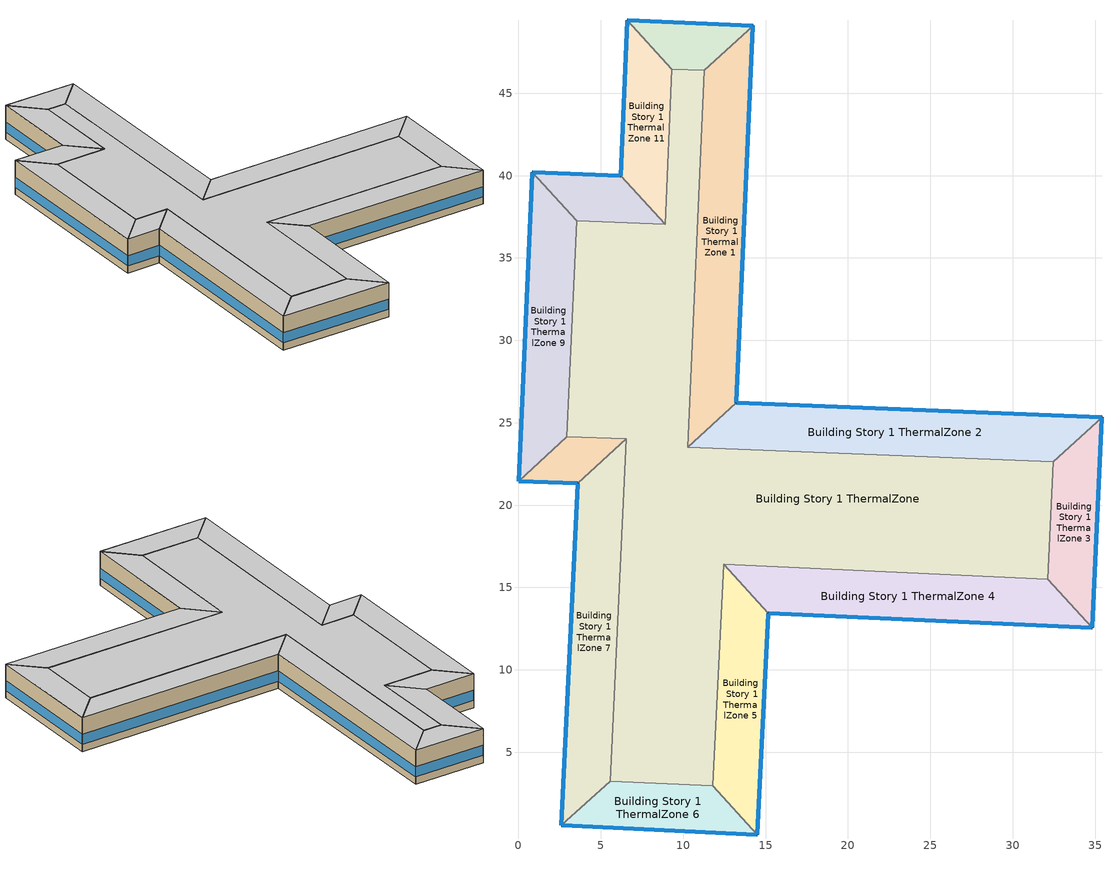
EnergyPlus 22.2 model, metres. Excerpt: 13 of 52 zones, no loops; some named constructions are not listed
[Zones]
Building Story 1 ThermalZone
 floor ground (Typical Insulated Carpeted 8in Slab Floor): 11.29,46.39 10.29,23.5 32.47,22.62 32.14,15.5 12.46,16.4 11.8,2.96 5.56,3.25 6.54,24.04 2.93,24.15 3.54,37.26 8.9,37.03 9.32,46.47 z0
 wall adiabatic (Typical Interior Wall): 3.54,37.26 2.93,24.15 6.54,24.04 5.56,3.25 11.8,2.96 12.46,16.4 32.14,15.5 32.47,22.62 10.29,23.5 11.29,46.39 9.32,46.47 8.9,37.03 3.54,37.26 z0:3.6
 ceiling adiabatic (Typical Interior Ceiling): 9.32,46.47 8.9,37.03 3.54,37.26 2.93,24.15 6.54,24.04 5.56,3.25 11.8,2.96 12.46,16.4 32.14,15.5 32.47,22.62 10.29,23.5 11.29,46.39 z3.6
Building Story 1 ThermalZone 1
 floor ground (Typical Insulated Carpeted 8in Slab Floor): 14.23,49.09 13.23,26.21 10.29,23.5 11.29,46.39 z0
 wall outside (Typical Insulated Steel Framed Exterior Wall R-12.99): 13.23,26.21 14.23,49.09 z0:3.6
 wall adiabatic (Typical Interior Wall): 14.23,49.09 11.29,46.39 10.29,23.5 13.23,26.21 z0:3.6
 window (U 0.55 SHGC 0.25): 13.23,26.24 14.23,49.06 z0.76:1.84
 ceiling adiabatic (Typical Interior Floor): 11.29,46.39 10.29,23.5 13.23,26.21 14.23,49.09 z3.6
Building Story 1 ThermalZone 10
 floor ground (Typical Insulated Carpeted 8in Slab Floor): 0.84,40.2 6.2,39.98 8.9,37.03 3.54,37.26 z0
 wall outside (Typical Insulated Steel Framed Exterior Wall R-12.99): 6.2,39.98 0.84,40.2 z0:3.6
 wall adiabatic (Typical Interior Wall): 0.84,40.2 3.54,37.26 8.9,37.03 6.2,39.98 z0:3.6
 window (U 0.55 SHGC 0.25): 6.17,39.98 0.86,40.2 z0.76:1.85
 ceiling adiabatic (Typical Interior Floor): 3.54,37.26 8.9,37.03 6.2,39.98 0.84,40.2 z3.6
Building Story 1 ThermalZone 11
 floor ground (Typical Insulated Carpeted 8in Slab Floor): 6.2,39.98 6.62,49.42 9.32,46.47 8.9,37.03 z0
 wall outside (Typical Insulated Steel Framed Exterior Wall R-12.99): 6.62,49.42 6.2,39.98 z0:3.6
 wall adiabatic (Typical Interior Wall): 6.2,39.98 8.9,37.03 9.32,46.47 6.62,49.42 z0:3.6
 window (U 0.55 SHGC 0.25): 6.61,49.4 6.2,40.01 z0.76:1.85
 ceiling adiabatic (Typical Interior Floor): 8.9,37.03 9.32,46.47 6.62,49.42 6.2,39.98 z3.6
Building Story 1 ThermalZone 12
 floor ground (Typical Insulated Carpeted 8in Slab Floor): 6.62,49.42 14.23,49.09 11.29,46.39 9.32,46.47 z0
 wall outside (Typical Insulated Steel Framed Exterior Wall R-12.99): 14.23,49.09 6.62,49.42 z0:3.6
 wall adiabatic (Typical Interior Wall): 6.62,49.42 9.32,46.47 11.29,46.39 14.23,49.09 z0:3.6
 window (U 0.55 SHGC 0.25): 14.21,49.09 6.64,49.42 z0.76:1.85
 ceiling adiabatic (Typical Interior Floor): 9.32,46.47 11.29,46.39 14.23,49.09 6.62,49.42 z3.6
Building Story 1 ThermalZone 2
 floor ground (Typical Insulated Carpeted 8in Slab Floor): 13.23,26.21 35.42,25.32 32.47,22.62 10.29,23.5 z0
 wall outside (Typical Insulated Steel Framed Exterior Wall R-12.99): 35.42,25.32 13.23,26.21 z0:3.6
 wall adiabatic (Typical Interior Wall): 13.23,26.21 10.29,23.5 32.47,22.62 35.42,25.32 z0:3.6
 window (U 0.55 SHGC 0.25): 35.39,25.32 13.26,26.21 z0.76:1.84
 ceiling adiabatic (Typical Interior Floor): 10.29,23.5 32.47,22.62 35.42,25.32 13.23,26.21 z3.6
Building Story 1 ThermalZone 3
 floor ground (Typical Insulated Carpeted 8in Slab Floor): 35.42,25.32 34.83,12.55 32.14,15.5 32.47,22.62 z0
 wall outside (Typical Insulated Steel Framed Exterior Wall R-12.99): 34.83,12.55 35.42,25.32 z0:3.6
 wall adiabatic (Typical Interior Wall): 35.42,25.32 32.47,22.62 32.14,15.5 34.83,12.55 z0:3.6
 window (U 0.55 SHGC 0.25): 34.83,12.58 35.42,25.3 z0.76:1.85
 ceiling adiabatic (Typical Interior Floor): 32.47,22.62 32.14,15.5 34.83,12.55 35.42,25.32 z3.6
Building Story 1 ThermalZone 4
 floor ground (Typical Insulated Carpeted 8in Slab Floor): 34.83,12.55 15.16,13.44 12.46,16.4 32.14,15.5 z0
 wall outside (Typical Insulated Steel Framed Exterior Wall R-12.99): 15.16,13.44 34.83,12.55 z0:3.6
 wall adiabatic (Typical Interior Wall): 34.83,12.55 32.14,15.5 12.46,16.4 15.16,13.44 z0:3.6
 window (U 0.55 SHGC 0.25): 15.18,13.44 34.81,12.55 z0.76:1.84
 ceiling adiabatic (Typical Interior Floor): 32.14,15.5 12.46,16.4 15.16,13.44 34.83,12.55 z3.6
Building Story 1 ThermalZone 5
 floor ground (Typical Insulated Carpeted 8in Slab Floor): 15.16,13.44 14.49,0 11.8,2.96 12.46,16.4 z0
 wall outside (Typical Insulated Steel Framed Exterior Wall R-12.99): 14.49,0 15.16,13.44 z0:3.6
 wall adiabatic (Typical Interior Wall): 15.16,13.44 12.46,16.4 11.8,2.96 14.49,0 z0:3.6
 window (U 0.55 SHGC 0.25): 14.49,0.03 15.15,13.41 z0.76:1.85
 ceiling adiabatic (Typical Interior Floor): 12.46,16.4 11.8,2.96 14.49,0 15.16,13.44 z3.6
Building Story 1 ThermalZone 6
 floor ground (Typical Insulated Carpeted 8in Slab Floor): 14.49,0 2.6,0.56 5.56,3.25 11.8,2.96 z0
 wall outside (Typical Insulated Steel Framed Exterior Wall R-12.99): 2.6,0.56 14.49,0 z0:3.6
 wall adiabatic (Typical Interior Wall): 14.49,0 11.8,2.96 5.56,3.25 2.6,0.56 z0:3.6
 window (U 0.55 SHGC 0.25): 2.62,0.55 14.46,0 z0.76:1.85
 ceiling adiabatic (Typical Interior Floor): 11.8,2.96 5.56,3.25 2.6,0.56 14.49,0 z3.6
Building Story 1 ThermalZone 7
 floor ground (Typical Insulated Carpeted 8in Slab Floor): 2.6,0.56 3.6,21.32 6.54,24.04 5.56,3.25 z0
 wall outside (Typical Insulated Steel Framed Exterior Wall R-12.99): 3.6,21.32 2.6,0.56 z0:3.6
 wall adiabatic (Typical Interior Wall): 2.6,0.56 5.56,3.25 6.54,24.04 3.6,21.32 z0:3.6
 window (U 0.55 SHGC 0.25): 3.6,21.3 2.6,0.58 z0.76:1.84
 ceiling adiabatic (Typical Interior Floor): 5.56,3.25 6.54,24.04 3.6,21.32 2.6,0.56 z3.6
Building Story 1 ThermalZone 8
 floor ground (Typical Insulated Carpeted 8in Slab Floor): 3.6,21.32 0,21.43 2.93,24.15 6.54,24.04 z0
 wall outside (Typical Insulated Steel Framed Exterior Wall R-12.99): 0,21.43 3.6,21.32 z0:3.6
 wall adiabatic (Typical Interior Wall): 3.6,21.32 6.54,24.04 2.93,24.15 0,21.43 z0:3.6
 window (U 0.55 SHGC 0.25): 0.03,21.43 3.58,21.32 z0.76:1.86
 ceiling adiabatic (Typical Interior Floor): 6.54,24.04 2.93,24.15 0,21.43 3.6,21.32 z3.6
Building Story 1 ThermalZone 9
 floor ground (Typical Insulated Carpeted 8in Slab Floor): 0,21.43 0.84,40.2 3.54,37.26 2.93,24.15 z0
 wall outside (Typical Insulated Steel Framed Exterior Wall R-12.99): 0.84,40.2 0,21.43 z0:3.6
 wall adiabatic (Typical Interior Wall): 0,21.43 2.93,24.15 3.54,37.26 0.84,40.2 z0:3.6
 window (U 0.55 SHGC 0.25): 0.84,40.18 0,21.46 z0.76:1.84
 ceiling adiabatic (Typical Interior Floor): 2.93,24.15 3.54,37.26 0.84,40.2 0,21.43 z3.6
[Building]
bld_19: Terrain=City
[Site:Location]
Jack Northrop Fld H_CA_USA: Latitude {deg}=41.3138; Longitude {deg}=-105.579; Time Zone {hr}=-8; Elevation {m}=21
[Site:GroundTemperature:FCfactorMethod]
January Ground Temperature {C}=18.8; February Ground Temperature {C}=14.3; March Ground Temperature {C}=13.6; April Ground Temperature {C}=13.2; May Ground Temperature {C}=13.3; June Ground Temperature {C}=12.6; July Ground Temperature {C}=15.3; August Ground Temperature {C}=15.6; September Ground Temperature {C}=17.7; October Ground Temperature {C}=19.4; November Ground Temperature {C}=19.7; December Ground Temperature {C}=18.5
[Site:WaterMainsTemperature]
Calculation Method=Correlation; Annual Average Outdoor Air Temperature {C}=8.96667; Maximum Difference In Monthly Average Outdoor Air Temperatures {deltaC}=26.2
[SizingPeriod:DesignDay] Day of Month=21; Dry-Bulb Temperature Range Modifier Type=DefaultMultipliers; Humidity Condition Type=Wetbulb; Barometric Pressure {Pa}=98769; Rain Indicator=No; Snow Indicator=No; Daylight Saving Time Indicator=No; Begin Environment Reset Mode=FullResetAtBeginEnvironment
Name | Month | Day Type | Maximum Dry-Bulb Temperature {C} | Daily Dry-Bulb Temperature Range {deltaC} | Wetbulb or DewPoint at Maximum Dry-Bulb {C} | Wind Speed {m/s} | Wind Direction {deg} | Solar Model Indicator | ASHRAE Clear Sky Optical Depth for Beam Irradiance (taub) | ASHRAE Clear Sky Optical Depth for Diffuse Irradiance (taud) | Sky Clearness
Buffalo Niagara Intl Ap Ann Clg .4% Condns DB=>MWB 1 | 7 | SummerDesignDay | 30.3 | 9.3 | 21.8 | 5.7 | 240 | ASHRAETau | 0.462 | 2.001
Buffalo Niagara Intl Ap Ann Clg .4% Condns WB=>MDB 1 | 7 | SummerDesignDay | 27.8 | 9.3 | 23.8 | 5.7 | 240 | ASHRAETau | 0.462 | 2.001
Buffalo Niagara Intl Ap Ann Htg 99.6% Condns DB 1 | 1 | WinterDesignDay | -16.3 | 0 | -16.3 | 5.1 | 270 | ASHRAEClearSky |  |  | 0
[Material] Thermal Absorptance=0.9; Solar Absorptance=0.7
Name | Roughness | Thickness {m} | Conductivity {W/m-K} | Density {kg/m3} | Specific Heat {J/kg-K} | Visible Absorptance
100mm Normalweight concrete floor | MediumRough | 0.1016 | 2.31045 | 2322 | 832.557 | 0.7
25mm Stucco | Smooth | 0.0254 | 0.72 | 1856 | 840 | 0.7
5/8 in. Gypsum Board | MediumSmooth | 0.0159 | 0.16 | 800 | 1090 | 0.7
8 in. Normalweight Concrete Floor | MediumRough | 0.2032 | 2.31 | 2322 | 832 | 0.7
G01 13mm gypsum board | Smooth | 0.0127 | 0.160031 | 800.001 | 1090.73 | 0.5
[Material:NoMass] Roughness=Smooth; Thermal Absorptance=0.9; Solar Absorptance=0.7
Name | Thermal Resistance {m2-K/W} | Visible Absorptance
CP02 CARPET PAD; Typical Carpet Pad | 0.21648 | 0.8
Typical Insulation R-10.81 | 1.90342 | 0.7
[WindowMaterial:Gas]
Gap_1_W_0_0032: Gas Type=Air; Thickness {m}=0.0032
[WindowMaterial:Glazing] Optical Data Type=SpectralAverage; Infrared Transmittance at Normal Incidence=0; Back Side Infrared Hemispherical Emissivity=0.84; Conductivity {W/m-K}=1; Dirt Correction Factor for Solar and Visible Transmittance=1; Solar Diffusing=No
Name | Thickness {m} | Solar Transmittance at Normal Incidence | Front Side Solar Reflectance at Normal Incidence | Back Side Solar Reflectance at Normal Incidence | Visible Transmittance at Normal Incidence | Front Side Visible Reflectance at Normal Incidence | Back Side Visible Reflectance at Normal Incidence | Front Side Infrared Hemispherical Emissivity
Glass_2022F_LayerAvg | 0.0039 | 0.355897 | 0.394095 | 0.265645 | 0.677694 | 0.042734 | 0.05547 | 0.046
Glass_2175_LayerAvg | 0.0086 | 0.167758 | 0.217606 | 0.437978 | 0.416044 | 0.078729 | 0.10654 | 0.84
[Construction]
Typical Insulated Carpeted 8in Slab Floor: 8 in. Normalweight Concrete Floor, Typical Carpet Pad
Typical Insulated Steel Framed Exterior Wall R-12.99: 25mm Stucco, 5/8 in. Gypsum Board, Typical Insulation R-10.81, 5/8 in. Gypsum Board
Typical Interior Ceiling: CP02 CARPET PAD, 100mm Normalweight concrete floor
Typical Interior Floor: 100mm Normalweight concrete floor, CP02 CARPET PAD
Typical Interior Wall: G01 13mm gypsum board, G01 13mm gypsum board
U 0.55 SHGC 0.25: Glass_2175_LayerAvg, Gap_1_W_0_0032, Glass_2022F_LayerAvg
[Zone] Multiplier=1; Part of Total Floor Area=Yes
Building Story 1 ThermalZone; Building Story 1 ThermalZone 1; Building Story 1 ThermalZone 10; Building Story 1 ThermalZone 11; Building Story 1 ThermalZone 12; Building Story 1 ThermalZone 2; Building Story 1 ThermalZone 3; Building Story 1 ThermalZone 4; Building Story 1 ThermalZone 5; Building Story 1 ThermalZone 6; Building Story 1 ThermalZone 7; Building Story 1 ThermalZone 8; Building Story 1 ThermalZone 9
[Space] Space Type=Story Ground Blended Space Type
Name | Zone
Building Story 1 Space | Building Story 1 ThermalZone
Building Story 1 Space 1 | Building Story 1 ThermalZone 1
Building Story 1 Space 10 | Building Story 1 ThermalZone 10
Building Story 1 Space 11 | Building Story 1 ThermalZone 11
Building Story 1 Space 12 | Building Story 1 ThermalZone 12
Building Story 1 Space 2 | Building Story 1 ThermalZone 2
Building Story 1 Space 3 | Building Story 1 ThermalZone 3
Building Story 1 Space 4 | Building Story 1 ThermalZone 4
Building Story 1 Space 5 | Building Story 1 ThermalZone 5
Building Story 1 Space 6 | Building Story 1 ThermalZone 6
Building Story 1 Space 7 | Building Story 1 ThermalZone 7
Building Story 1 Space 8 | Building Story 1 ThermalZone 8
Building Story 1 Space 9 | Building Story 1 ThermalZone 9
[InternalMass] Construction=InteriorFurnishings 1
Name | Zone or ZoneList | Space or SpaceList | Surface Area {m2}
Building Story 1 Space 1 Office OfficeLarge Data Center A  - Story Ground Mass; Building Story 1 Space 1 Office OfficeLarge Data Center C  - Story Ground Mass | Building Story 1 ThermalZone 1 | Building Story 1 Space 1 | 0.378838
Building Story 1 Space 2 Office OfficeLarge Data Center A  - Story Ground Mass; Building Story 1 Space 2 Office OfficeLarge Data Center C  - Story Ground Mass | Building Story 1 ThermalZone 2 | Building Story 1 Space 2 | 0.366725
Building Story 1 Space 4 Office OfficeLarge Data Center A  - Story Ground Mass; Building Story 1 Space 4 Office OfficeLarge Data Center C  - Story Ground Mass | Building Story 1 ThermalZone 4 | Building Story 1 Space 4 | 0.326463
Building Story 1 Space 5 Office OfficeLarge Data Center A  - Story Ground Mass; Building Story 1 Space 5 Office OfficeLarge Data Center C  - Story Ground Mass | Building Story 1 ThermalZone 5 | Building Story 1 Space 5 | 0.223158
Building Story 1 Space 8 Office OfficeLarge Data Center A  - Story Ground Mass; Building Story 1 Space 8 Office OfficeLarge Data Center C  - Story Ground Mass | Building Story 1 ThermalZone 8 | Building Story 1 Space 8 | 0.0592596
Building Story 1 Space 9 Office OfficeLarge Data Center A  - Story Ground Mass; Building Story 1 Space 9 Office OfficeLarge Data Center C  - Story Ground Mass | Building Story 1 ThermalZone 9 | Building Story 1 Space 9 | 0.263396
Building Story 1 Space 10 Office OfficeLarge Data Center A  - Story Ground Mass; Building Story 1 Space 10 Office OfficeLarge Data Center C  - Story Ground Mass | Building Story 1 ThermalZone 10 | Building Story 1 Space 10 | 0.0889399
Building Story 1 Space 11 Office OfficeLarge Data Center A  - Story Ground Mass; Building Story 1 Space 11 Office OfficeLarge Data Center C  - Story Ground Mass | Building Story 1 ThermalZone 11 | Building Story 1 Space 11 | 0.156528
Building Story 1 Space 12 Office OfficeLarge Data Center A  - Story Ground Mass; Building Story 1 Space 12 Office OfficeLarge Data Center C  - Story Ground Mass | Building Story 1 ThermalZone 12 | Building Story 1 Space 12 | 0.0794601
Building Story 1 Space 7 Office OfficeLarge Data Center A  - Story Ground Mass; Building Story 1 Space 7 Office OfficeLarge Data Center C  - Story Ground Mass | Building Story 1 ThermalZone 7 | Building Story 1 Space 7 | 0.342952
Building Story 1 Space 3 Office OfficeLarge Data Center A  - Story Ground Mass; Building Story 1 Space 3 Office OfficeLarge Data Center C  - Story Ground Mass | Building Story 1 ThermalZone 3 | Building Story 1 Space 3 | 0.164576
Building Story 1 Space Office OfficeLarge Data Center A  - Story Ground Mass; Building Story 1 Space Office OfficeLarge Data Center C  - Story Ground Mass | Building Story 1 ThermalZone | Building Story 1 Space | 2.24615
Building Story 1 Space 6 Office OfficeLarge Data Center A  - Story Ground Mass; Building Story 1 Space 6 Office OfficeLarge Data Center C  - Story Ground Mass | Building Story 1 ThermalZone 6 | Building Story 1 Space 6 | 0.150315
Building Story 1 Space 1 Office OfficeLarge Data Center B  - Story Ground Mass | Building Story 1 ThermalZone 1 | Building Story 1 Space 1 | 1.18913
Building Story 1 Space 2 Office OfficeLarge Data Center B  - Story Ground Mass | Building Story 1 ThermalZone 2 | Building Story 1 Space 2 | 1.15111
Building Story 1 Space 4 Office OfficeLarge Data Center B  - Story Ground Mass | Building Story 1 ThermalZone 4 | Building Story 1 Space 4 | 1.02473
Building Story 1 Space 5 Office OfficeLarge Data Center B  - Story Ground Mass | Building Story 1 ThermalZone 5 | Building Story 1 Space 5 | 0.700469
Building Story 1 Space 8 Office OfficeLarge Data Center B  - Story Ground Mass | Building Story 1 ThermalZone 8 | Building Story 1 Space 8 | 0.186009
Building Story 1 Space 9 Office OfficeLarge Data Center B  - Story Ground Mass | Building Story 1 ThermalZone 9 | Building Story 1 Space 9 | 0.82677
Building Story 1 Space 10 Office OfficeLarge Data Center B  - Story Ground Mass | Building Story 1 ThermalZone 10 | Building Story 1 Space 10 | 0.279173
Building Story 1 Space 11 Office OfficeLarge Data Center B  - Story Ground Mass | Building Story 1 ThermalZone 11 | Building Story 1 Space 11 | 0.491323
Building Story 1 Space 12 Office OfficeLarge Data Center B  - Story Ground Mass | Building Story 1 ThermalZone 12 | Building Story 1 Space 12 | 0.249417
Building Story 1 Space 7 Office OfficeLarge Data Center B  - Story Ground Mass | Building Story 1 ThermalZone 7 | Building Story 1 Space 7 | 1.07649
Building Story 1 Space 3 Office OfficeLarge Data Center B  - Story Ground Mass | Building Story 1 ThermalZone 3 | Building Story 1 Space 3 | 0.516585
Building Story 1 Space Office OfficeLarge Data Center B  - Story Ground Mass | Building Story 1 ThermalZone | Building Story 1 Space | 7.05042
Building Story 1 Space 6 Office OfficeLarge Data Center B  - Story Ground Mass | Building Story 1 ThermalZone 6 | Building Story 1 Space 6 | 0.471822
Building Story 1 Space 1 Office OfficeLarge Main Data Center A  - Story Ground Mass; Building Story 1 Space 1 Office OfficeLarge Main Data Center C  - Story Ground Mass | Building Story 1 ThermalZone 1 | Building Story 1 Space 1 | 0.681102
Building Story 1 Space 2 Office OfficeLarge Main Data Center A  - Story Ground Mass; Building Story 1 Space 2 Office OfficeLarge Main Data Center C  - Story Ground Mass | Building Story 1 ThermalZone 2 | Building Story 1 Space 2 | 0.659324
Building Story 1 Space 4 Office OfficeLarge Main Data Center A  - Story Ground Mass; Building Story 1 Space 4 Office OfficeLarge Main Data Center C  - Story Ground Mass | Building Story 1 ThermalZone 4 | Building Story 1 Space 4 | 0.586939
Building Story 1 Space 5 Office OfficeLarge Main Data Center A  - Story Ground Mass; Building Story 1 Space 5 Office OfficeLarge Main Data Center C  - Story Ground Mass | Building Story 1 ThermalZone 5 | Building Story 1 Space 5 | 0.40121
Building Story 1 Space 8 Office OfficeLarge Main Data Center A  - Story Ground Mass; Building Story 1 Space 8 Office OfficeLarge Main Data Center C  - Story Ground Mass | Building Story 1 ThermalZone 8 | Building Story 1 Space 8 | 0.106541
Building Story 1 Space 9 Office OfficeLarge Main Data Center A  - Story Ground Mass; Building Story 1 Space 9 Office OfficeLarge Main Data Center C  - Story Ground Mass | Building Story 1 ThermalZone 9 | Building Story 1 Space 9 | 0.473552
Building Story 1 Space 10 Office OfficeLarge Main Data Center A  - Story Ground Mass; Building Story 1 Space 10 Office OfficeLarge Main Data Center C  - Story Ground Mass | Building Story 1 ThermalZone 10 | Building Story 1 Space 10 | 0.159903
Building Story 1 Space 11 Office OfficeLarge Main Data Center A  - Story Ground Mass; Building Story 1 Space 11 Office OfficeLarge Main Data Center C  - Story Ground Mass | Building Story 1 ThermalZone 11 | Building Story 1 Space 11 | 0.281417
Building Story 1 Space 12 Office OfficeLarge Main Data Center A  - Story Ground Mass; Building Story 1 Space 12 Office OfficeLarge Main Data Center C  - Story Ground Mass | Building Story 1 ThermalZone 12 | Building Story 1 Space 12 | 0.142859
Building Story 1 Space 7 Office OfficeLarge Main Data Center A  - Story Ground Mass; Building Story 1 Space 7 Office OfficeLarge Main Data Center C  - Story Ground Mass | Building Story 1 ThermalZone 7 | Building Story 1 Space 7 | 0.616584
Building Story 1 Space 3 Office OfficeLarge Main Data Center A  - Story Ground Mass; Building Story 1 Space 3 Office OfficeLarge Main Data Center C  - Story Ground Mass | Building Story 1 ThermalZone 3 | Building Story 1 Space 3 | 0.295886
Building Story 1 Space Office OfficeLarge Main Data Center A  - Story Ground Mass; Building Story 1 Space Office OfficeLarge Main Data Center C  - Story Ground Mass | Building Story 1 ThermalZone | Building Story 1 Space | 4.03829
Building Story 1 Space 6 Office OfficeLarge Main Data Center A  - Story Ground Mass; Building Story 1 Space 6 Office OfficeLarge Main Data Center C  - Story Ground Mass | Building Story 1 ThermalZone 6 | Building Story 1 Space 6 | 0.270247
Building Story 1 Space 1 Office OfficeLarge Main Data Center B  - Story Ground Mass | Building Story 1 ThermalZone 1 | Building Story 1 Space 1 | 2.1379
Building Story 1 Space 2 Office OfficeLarge Main Data Center B  - Story Ground Mass | Building Story 1 ThermalZone 2 | Building Story 1 Space 2 | 2.06955
Building Story 1 Space 4 Office OfficeLarge Main Data Center B  - Story Ground Mass | Building Story 1 ThermalZone 4 | Building Story 1 Space 4 | 1.84234
Building Story 1 Space 5 Office OfficeLarge Main Data Center B  - Story Ground Mass | Building Story 1 ThermalZone 5 | Building Story 1 Space 5 | 1.25935
Building Story 1 Space 8 Office OfficeLarge Main Data Center B  - Story Ground Mass | Building Story 1 ThermalZone 8 | Building Story 1 Space 8 | 0.334421
Building Story 1 Space 9 Office OfficeLarge Main Data Center B  - Story Ground Mass | Building Story 1 ThermalZone 9 | Building Story 1 Space 9 | 1.48643
Building Story 1 Space 10 Office OfficeLarge Main Data Center B  - Story Ground Mass | Building Story 1 ThermalZone 10 | Building Story 1 Space 10 | 0.501917
Building Story 1 Space 11 Office OfficeLarge Main Data Center B  - Story Ground Mass | Building Story 1 ThermalZone 11 | Building Story 1 Space 11 | 0.883336
Building Story 1 Space 12 Office OfficeLarge Main Data Center B  - Story Ground Mass | Building Story 1 ThermalZone 12 | Building Story 1 Space 12 | 0.448419
Building Story 1 Space 7 Office OfficeLarge Main Data Center B  - Story Ground Mass | Building Story 1 ThermalZone 7 | Building Story 1 Space 7 | 1.93539
Building Story 1 Space 3 Office OfficeLarge Main Data Center B  - Story Ground Mass | Building Story 1 ThermalZone 3 | Building Story 1 Space 3 | 0.928754
Building Story 1 Space Office OfficeLarge Main Data Center B  - Story Ground Mass | Building Story 1 ThermalZone | Building Story 1 Space | 12.6758
Building Story 1 Space 6 Office OfficeLarge Main Data Center B  - Story Ground Mass | Building Story 1 ThermalZone 6 | Building Story 1 Space 6 | 0.848276
Building Story 1 Space 1 SecondarySchool Auditorium A  - Story Ground Mass; Building Story 1 Space 1 SecondarySchool Auditorium C  - Story Ground Mass | Building Story 1 ThermalZone 1 | Building Story 1 Space 1 | 3.04682
Building Story 1 Space 2 SecondarySchool Auditorium A  - Story Ground Mass; Building Story 1 Space 2 SecondarySchool Auditorium C  - Story Ground Mass | Building Story 1 ThermalZone 2 | Building Story 1 Space 2 | 2.9494
Building Story 1 Space 4 SecondarySchool Auditorium A  - Story Ground Mass; Building Story 1 Space 4 SecondarySchool Auditorium C  - Story Ground Mass | Building Story 1 ThermalZone 4 | Building Story 1 Space 4 | 2.6256
Building Story 1 Space 5 SecondarySchool Auditorium A  - Story Ground Mass; Building Story 1 Space 5 SecondarySchool Auditorium C  - Story Ground Mass | Building Story 1 ThermalZone 5 | Building Story 1 Space 5 | 1.79476
Building Story 1 Space 8 SecondarySchool Auditorium A  - Story Ground Mass; Building Story 1 Space 8 SecondarySchool Auditorium C  - Story Ground Mass | Building Story 1 ThermalZone 8 | Building Story 1 Space 8 | 0.476599
Building Story 1 Space 9 SecondarySchool Auditorium A  - Story Ground Mass; Building Story 1 Space 9 SecondarySchool Auditorium C  - Story Ground Mass | Building Story 1 ThermalZone 9 | Building Story 1 Space 9 | 2.11837
Building Story 1 Space 10 SecondarySchool Auditorium A  - Story Ground Mass; Building Story 1 Space 10 SecondarySchool Auditorium C  - Story Ground Mass | Building Story 1 ThermalZone 10 | Building Story 1 Space 10 | 0.715304
Building Story 1 Space 11 SecondarySchool Auditorium A  - Story Ground Mass; Building Story 1 Space 11 SecondarySchool Auditorium C  - Story Ground Mass | Building Story 1 ThermalZone 11 | Building Story 1 Space 11 | 1.25888
Building Story 1 Space 12 SecondarySchool Auditorium A  - Story Ground Mass; Building Story 1 Space 12 SecondarySchool Auditorium C  - Story Ground Mass | Building Story 1 ThermalZone 12 | Building Story 1 Space 12 | 0.639062
Building Story 1 Space 7 SecondarySchool Auditorium A  - Story Ground Mass; Building Story 1 Space 7 SecondarySchool Auditorium C  - Story Ground Mass | Building Story 1 ThermalZone 7 | Building Story 1 Space 7 | 2.75821
Building Story 1 Space 3 SecondarySchool Auditorium A  - Story Ground Mass; Building Story 1 Space 3 SecondarySchool Auditorium C  - Story Ground Mass | Building Story 1 ThermalZone 3 | Building Story 1 Space 3 | 1.32361
Building Story 1 Space SecondarySchool Auditorium A  - Story Ground Mass; Building Story 1 Space SecondarySchool Auditorium C  - Story Ground Mass | Building Story 1 ThermalZone | Building Story 1 Space | 18.0648
Building Story 1 Space 6 SecondarySchool Auditorium A  - Story Ground Mass; Building Story 1 Space 6 SecondarySchool Auditorium C  - Story Ground Mass | Building Story 1 ThermalZone 6 | Building Story 1 Space 6 | 1.20892
Building Story 1 Space 1 SecondarySchool Auditorium B  - Story Ground Mass | Building Story 1 ThermalZone 1 | Building Story 1 Space 1 | 9.56364
Building Story 1 Space 2 SecondarySchool Auditorium B  - Story Ground Mass | Building Story 1 ThermalZone 2 | Building Story 1 Space 2 | 9.25786
Building Story 1 Space 4 SecondarySchool Auditorium B  - Story Ground Mass | Building Story 1 ThermalZone 4 | Building Story 1 Space 4 | 8.24147
Building Story 1 Space 5 SecondarySchool Auditorium B  - Story Ground Mass | Building Story 1 ThermalZone 5 | Building Story 1 Space 5 | 5.63356
Building Story 1 Space 8 SecondarySchool Auditorium B  - Story Ground Mass | Building Story 1 ThermalZone 8 | Building Story 1 Space 8 | 1.49599
Building Story 1 Space 9 SecondarySchool Auditorium B  - Story Ground Mass | Building Story 1 ThermalZone 9 | Building Story 1 Space 9 | 6.64934
Building Story 1 Space 10 SecondarySchool Auditorium B  - Story Ground Mass | Building Story 1 ThermalZone 10 | Building Story 1 Space 10 | 2.24526
Building Story 1 Space 11 SecondarySchool Auditorium B  - Story Ground Mass | Building Story 1 ThermalZone 11 | Building Story 1 Space 11 | 3.95149
Building Story 1 Space 12 SecondarySchool Auditorium B  - Story Ground Mass | Building Story 1 ThermalZone 12 | Building Story 1 Space 12 | 2.00595
Building Story 1 Space 7 SecondarySchool Auditorium B  - Story Ground Mass | Building Story 1 ThermalZone 7 | Building Story 1 Space 7 | 8.65772
Building Story 1 Space 3 SecondarySchool Auditorium B  - Story Ground Mass | Building Story 1 ThermalZone 3 | Building Story 1 Space 3 | 4.15466
Building Story 1 Space SecondarySchool Auditorium B  - Story Ground Mass | Building Story 1 ThermalZone | Building Story 1 Space | 56.7034
Building Story 1 Space 6 SecondarySchool Auditorium B  - Story Ground Mass | Building Story 1 ThermalZone 6 | Building Story 1 Space 6 | 3.79466
Building Story 1 Space 1 SecondarySchool Cafeteria A  - Story Ground Mass; Building Story 1 Space 1 SecondarySchool Cafeteria C  - Story Ground Mass | Building Story 1 ThermalZone 1 | Building Story 1 Space 1 | 1.92845
Building Story 1 Space 2 SecondarySchool Cafeteria A  - Story Ground Mass; Building Story 1 Space 2 SecondarySchool Cafeteria C  - Story Ground Mass | Building Story 1 ThermalZone 2 | Building Story 1 Space 2 | 1.86678
Building Story 1 Space 4 SecondarySchool Cafeteria A  - Story Ground Mass; Building Story 1 Space 4 SecondarySchool Cafeteria C  - Story Ground Mass | Building Story 1 ThermalZone 4 | Building Story 1 Space 4 | 1.66184
Building Story 1 Space 5 SecondarySchool Cafeteria A  - Story Ground Mass; Building Story 1 Space 5 SecondarySchool Cafeteria C  - Story Ground Mass | Building Story 1 ThermalZone 5 | Building Story 1 Space 5 | 1.13597
Building Story 1 Space 8 SecondarySchool Cafeteria A  - Story Ground Mass; Building Story 1 Space 8 SecondarySchool Cafeteria C  - Story Ground Mass | Building Story 1 ThermalZone 8 | Building Story 1 Space 8 | 0.301657
Building Story 1 Space 9 SecondarySchool Cafeteria A  - Story Ground Mass; Building Story 1 Space 9 SecondarySchool Cafeteria C  - Story Ground Mass | Building Story 1 ThermalZone 9 | Building Story 1 Space 9 | 1.3408
Building Story 1 Space 10 SecondarySchool Cafeteria A  - Story Ground Mass; Building Story 1 Space 10 SecondarySchool Cafeteria C  - Story Ground Mass | Building Story 1 ThermalZone 10 | Building Story 1 Space 10 | 0.452742
Building Story 1 Space 11 SecondarySchool Cafeteria A  - Story Ground Mass; Building Story 1 Space 11 SecondarySchool Cafeteria C  - Story Ground Mass | Building Story 1 ThermalZone 11 | Building Story 1 Space 11 | 0.796792
Building Story 1 Space 12 SecondarySchool Cafeteria A  - Story Ground Mass; Building Story 1 Space 12 SecondarySchool Cafeteria C  - Story Ground Mass | Building Story 1 ThermalZone 12 | Building Story 1 Space 12 | 0.404486
Building Story 1 Space 7 SecondarySchool Cafeteria A  - Story Ground Mass; Building Story 1 Space 7 SecondarySchool Cafeteria C  - Story Ground Mass | Building Story 1 ThermalZone 7 | Building Story 1 Space 7 | 1.74577
Building Story 1 Space 3 SecondarySchool Cafeteria A  - Story Ground Mass; Building Story 1 Space 3 SecondarySchool Cafeteria C  - Story Ground Mass | Building Story 1 ThermalZone 3 | Building Story 1 Space 3 | 0.83776
Building Story 1 Space SecondarySchool Cafeteria A  - Story Ground Mass; Building Story 1 Space SecondarySchool Cafeteria C  - Story Ground Mass | Building Story 1 ThermalZone | Building Story 1 Space | 11.4339
Building Story 1 Space 6 SecondarySchool Cafeteria A  - Story Ground Mass; Building Story 1 Space 6 SecondarySchool Cafeteria C  - Story Ground Mass | Building Story 1 ThermalZone 6 | Building Story 1 Space 6 | 0.765167
Building Story 1 Space 1 SecondarySchool Cafeteria B  - Story Ground Mass | Building Story 1 ThermalZone 1 | Building Story 1 Space 1 | 6.05318
Building Story 1 Space 2 SecondarySchool Cafeteria B  - Story Ground Mass | Building Story 1 ThermalZone 2 | Building Story 1 Space 2 | 5.85963
Building Story 1 Space 4 SecondarySchool Cafeteria B  - Story Ground Mass | Building Story 1 ThermalZone 4 | Building Story 1 Space 4 | 5.21633
Building Story 1 Space 5 SecondarySchool Cafeteria B  - Story Ground Mass | Building Story 1 ThermalZone 5 | Building Story 1 Space 5 | 3.56569
Building Story 1 Space 8 SecondarySchool Cafeteria B  - Story Ground Mass | Building Story 1 ThermalZone 8 | Building Story 1 Space 8 | 0.946867
Building Story 1 Space 9 SecondarySchool Cafeteria B  - Story Ground Mass | Building Story 1 ThermalZone 9 | Building Story 1 Space 9 | 4.20861
Building Story 1 Space 10 SecondarySchool Cafeteria B  - Story Ground Mass | Building Story 1 ThermalZone 10 | Building Story 1 Space 10 | 1.42111
Building Story 1 Space 11 SecondarySchool Cafeteria B  - Story Ground Mass | Building Story 1 ThermalZone 11 | Building Story 1 Space 11 | 2.50104
Building Story 1 Space 12 SecondarySchool Cafeteria B  - Story Ground Mass | Building Story 1 ThermalZone 12 | Building Story 1 Space 12 | 1.26964
Building Story 1 Space 7 SecondarySchool Cafeteria B  - Story Ground Mass | Building Story 1 ThermalZone 7 | Building Story 1 Space 7 | 5.47979
Building Story 1 Space 3 SecondarySchool Cafeteria B  - Story Ground Mass | Building Story 1 ThermalZone 3 | Building Story 1 Space 3 | 2.62964
Building Story 1 Space SecondarySchool Cafeteria B  - Story Ground Mass | Building Story 1 ThermalZone | Building Story 1 Space | 35.8896
Building Story 1 Space 6 SecondarySchool Cafeteria B  - Story Ground Mass | Building Story 1 ThermalZone 6 | Building Story 1 Space 6 | 2.40178
Building Story 1 Space 1 SecondarySchool ComputerRoom A  - Story Ground Mass; Building Story 1 Space 1 SecondarySchool ComputerRoom C  - Story Ground Mass | Building Story 1 ThermalZone 1 | Building Story 1 Space 1 | 2.94405
Building Story 1 Space 2 SecondarySchool ComputerRoom A  - Story Ground Mass; Building Story 1 Space 2 SecondarySchool ComputerRoom C  - Story Ground Mass | Building Story 1 ThermalZone 2 | Building Story 1 Space 2 | 2.84992
Building Story 1 Space 4 SecondarySchool ComputerRoom A  - Story Ground Mass; Building Story 1 Space 4 SecondarySchool ComputerRoom C  - Story Ground Mass | Building Story 1 ThermalZone 4 | Building Story 1 Space 4 | 2.53704
Building Story 1 Space 5 SecondarySchool ComputerRoom A  - Story Ground Mass; Building Story 1 Space 5 SecondarySchool ComputerRoom C  - Story Ground Mass | Building Story 1 ThermalZone 5 | Building Story 1 Space 5 | 1.73422
Building Story 1 Space 8 SecondarySchool ComputerRoom A  - Story Ground Mass; Building Story 1 Space 8 SecondarySchool ComputerRoom C  - Story Ground Mass | Building Story 1 ThermalZone 8 | Building Story 1 Space 8 | 0.460523
Building Story 1 Space 9 SecondarySchool ComputerRoom A  - Story Ground Mass; Building Story 1 Space 9 SecondarySchool ComputerRoom C  - Story Ground Mass | Building Story 1 ThermalZone 9 | Building Story 1 Space 9 | 2.04692
Building Story 1 Space 10 SecondarySchool ComputerRoom A  - Story Ground Mass; Building Story 1 Space 10 SecondarySchool ComputerRoom C  - Story Ground Mass | Building Story 1 ThermalZone 10 | Building Story 1 Space 10 | 0.691177
Building Story 1 Space 11 SecondarySchool ComputerRoom A  - Story Ground Mass; Building Story 1 Space 11 SecondarySchool ComputerRoom C  - Story Ground Mass | Building Story 1 ThermalZone 11 | Building Story 1 Space 11 | 1.21642
Building Story 1 Space 12 SecondarySchool ComputerRoom A  - Story Ground Mass; Building Story 1 Space 12 SecondarySchool ComputerRoom C  - Story Ground Mass | Building Story 1 ThermalZone 12 | Building Story 1 Space 12 | 0.617507
Building Story 1 Space 7 SecondarySchool ComputerRoom A  - Story Ground Mass; Building Story 1 Space 7 SecondarySchool ComputerRoom C  - Story Ground Mass | Building Story 1 ThermalZone 7 | Building Story 1 Space 7 | 2.66517
Building Story 1 Space 3 SecondarySchool ComputerRoom A  - Story Ground Mass; Building Story 1 Space 3 SecondarySchool ComputerRoom C  - Story Ground Mass | Building Story 1 ThermalZone 3 | Building Story 1 Space 3 | 1.27896
Building Story 1 Space SecondarySchool ComputerRoom A  - Story Ground Mass; Building Story 1 Space SecondarySchool ComputerRoom C  - Story Ground Mass | Building Story 1 ThermalZone | Building Story 1 Space | 17.4555
Building Story 1 Space 6 SecondarySchool ComputerRoom A  - Story Ground Mass; Building Story 1 Space 6 SecondarySchool ComputerRoom C  - Story Ground Mass | Building Story 1 ThermalZone 6 | Building Story 1 Space 6 | 1.16814
Building Story 1 Space 1 SecondarySchool ComputerRoom B  - Story Ground Mass | Building Story 1 ThermalZone 1 | Building Story 1 Space 1 | 9.24106
Building Story 1 Space 2 SecondarySchool ComputerRoom B  - Story Ground Mass | Building Story 1 ThermalZone 2 | Building Story 1 Space 2 | 8.94559
Building Story 1 Space 4 SecondarySchool ComputerRoom B  - Story Ground Mass | Building Story 1 ThermalZone 4 | Building Story 1 Space 4 | 7.96348
Building Story 1 Space 5 SecondarySchool ComputerRoom B  - Story Ground Mass | Building Story 1 ThermalZone 5 | Building Story 1 Space 5 | 5.44354
Building Story 1 Space 8 SecondarySchool ComputerRoom B  - Story Ground Mass | Building Story 1 ThermalZone 8 | Building Story 1 Space 8 | 1.44553
Building Story 1 Space 9 SecondarySchool ComputerRoom B  - Story Ground Mass | Building Story 1 ThermalZone 9 | Building Story 1 Space 9 | 6.42506
Building Story 1 Space 10 SecondarySchool ComputerRoom B  - Story Ground Mass | Building Story 1 ThermalZone 10 | Building Story 1 Space 10 | 2.16953
Building Story 1 Space 11 SecondarySchool ComputerRoom B  - Story Ground Mass | Building Story 1 ThermalZone 11 | Building Story 1 Space 11 | 3.81821
Building Story 1 Space 12 SecondarySchool ComputerRoom B  - Story Ground Mass | Building Story 1 ThermalZone 12 | Building Story 1 Space 12 | 1.93829
Building Story 1 Space 7 SecondarySchool ComputerRoom B  - Story Ground Mass | Building Story 1 ThermalZone 7 | Building Story 1 Space 7 | 8.36569
Building Story 1 Space 3 SecondarySchool ComputerRoom B  - Story Ground Mass | Building Story 1 ThermalZone 3 | Building Story 1 Space 3 | 4.01452
Building Story 1 Space SecondarySchool ComputerRoom B  - Story Ground Mass | Building Story 1 ThermalZone | Building Story 1 Space | 54.7908
Building Story 1 Space 6 SecondarySchool ComputerRoom B  - Story Ground Mass | Building Story 1 ThermalZone 6 | Building Story 1 Space 6 | 3.66666
Building Story 1 Space 1 SecondarySchool Gym A  - Story Ground Mass; Building Story 1 Space 1 SecondarySchool Gym C  - Story Ground Mass | Building Story 1 ThermalZone 1 | Building Story 1 Space 1 | 1.70352
Building Story 1 Space 2 SecondarySchool Gym A  - Story Ground Mass; Building Story 1 Space 2 SecondarySchool Gym C  - Story Ground Mass | Building Story 1 ThermalZone 2 | Building Story 1 Space 2 | 1.64905
Building Story 1 Space 4 SecondarySchool Gym A  - Story Ground Mass; Building Story 1 Space 4 SecondarySchool Gym C  - Story Ground Mass | Building Story 1 ThermalZone 4 | Building Story 1 Space 4 | 1.46801
Building Story 1 Space 5 SecondarySchool Gym A  - Story Ground Mass; Building Story 1 Space 5 SecondarySchool Gym C  - Story Ground Mass | Building Story 1 ThermalZone 5 | Building Story 1 Space 5 | 1.00347
Building Story 1 Space 8 SecondarySchool Gym A  - Story Ground Mass; Building Story 1 Space 8 SecondarySchool Gym C  - Story Ground Mass | Building Story 1 ThermalZone 8 | Building Story 1 Space 8 | 0.266473
Building Story 1 Space 9 SecondarySchool Gym A  - Story Ground Mass; Building Story 1 Space 9 SecondarySchool Gym C  - Story Ground Mass | Building Story 1 ThermalZone 9 | Building Story 1 Space 9 | 1.18441
Building Story 1 Space 10 SecondarySchool Gym A  - Story Ground Mass; Building Story 1 Space 10 SecondarySchool Gym C  - Story Ground Mass | Building Story 1 ThermalZone 10 | Building Story 1 Space 10 | 0.399936
Building Story 1 Space 11 SecondarySchool Gym A  - Story Ground Mass; Building Story 1 Space 11 SecondarySchool Gym C  - Story Ground Mass | Building Story 1 ThermalZone 11 | Building Story 1 Space 11 | 0.703857
Building Story 1 Space 12 SecondarySchool Gym A  - Story Ground Mass; Building Story 1 Space 12 SecondarySchool Gym C  - Story Ground Mass | Building Story 1 ThermalZone 12 | Building Story 1 Space 12 | 0.357308
Building Story 1 Space 7 SecondarySchool Gym A  - Story Ground Mass; Building Story 1 Space 7 SecondarySchool Gym C  - Story Ground Mass | Building Story 1 ThermalZone 7 | Building Story 1 Space 7 | 1.54215
Building Story 1 Space 3 SecondarySchool Gym A  - Story Ground Mass; Building Story 1 Space 3 SecondarySchool Gym C  - Story Ground Mass | Building Story 1 ThermalZone 3 | Building Story 1 Space 3 | 0.740047
Building Story 1 Space SecondarySchool Gym A  - Story Ground Mass; Building Story 1 Space SecondarySchool Gym C  - Story Ground Mass | Building Story 1 ThermalZone | Building Story 1 Space | 10.1003
Building Story 1 Space 6 SecondarySchool Gym A  - Story Ground Mass; Building Story 1 Space 6 SecondarySchool Gym C  - Story Ground Mass | Building Story 1 ThermalZone 6 | Building Story 1 Space 6 | 0.675921
Building Story 1 Space 1 SecondarySchool Gym A end_a - Story Ground Mass; Building Story 1 Space 1 SecondarySchool Gym C end_a - Story Ground Mass | Building Story 1 ThermalZone 1 | Building Story 1 Space 1 | 3.26772
Building Story 1 Space 2 SecondarySchool Gym A end_a - Story Ground Mass; Building Story 1 Space 2 SecondarySchool Gym C end_a - Story Ground Mass | Building Story 1 ThermalZone 2 | Building Story 1 Space 2 | 3.16324
Building Story 1 Space 4 SecondarySchool Gym A end_a - Story Ground Mass; Building Story 1 Space 4 SecondarySchool Gym C end_a - Story Ground Mass | Building Story 1 ThermalZone 4 | Building Story 1 Space 4 | 2.81596
Building Story 1 Space 5 SecondarySchool Gym A end_a - Story Ground Mass; Building Story 1 Space 5 SecondarySchool Gym C end_a - Story Ground Mass | Building Story 1 ThermalZone 5 | Building Story 1 Space 5 | 1.92488
Building Story 1 Space 8 SecondarySchool Gym A end_a - Story Ground Mass; Building Story 1 Space 8 SecondarySchool Gym C end_a - Story Ground Mass | Building Story 1 ThermalZone 8 | Building Story 1 Space 8 | 0.511152
Building Story 1 Space 9 SecondarySchool Gym A end_a - Story Ground Mass; Building Story 1 Space 9 SecondarySchool Gym C end_a - Story Ground Mass | Building Story 1 ThermalZone 9 | Building Story 1 Space 9 | 2.27196
Building Story 1 Space 10 SecondarySchool Gym A end_a - Story Ground Mass; Building Story 1 Space 10 SecondarySchool Gym C end_a - Story Ground Mass | Building Story 1 ThermalZone 10 | Building Story 1 Space 10 | 0.767164
Building Story 1 Space 11 SecondarySchool Gym A end_a - Story Ground Mass; Building Story 1 Space 11 SecondarySchool Gym C end_a - Story Ground Mass | Building Story 1 ThermalZone 11 | Building Story 1 Space 11 | 1.35015
Building Story 1 Space 12 SecondarySchool Gym A end_a - Story Ground Mass; Building Story 1 Space 12 SecondarySchool Gym C end_a - Story Ground Mass | Building Story 1 ThermalZone 12 | Building Story 1 Space 12 | 0.685395
Building Story 1 Space 7 SecondarySchool Gym A end_a - Story Ground Mass; Building Story 1 Space 7 SecondarySchool Gym C end_a - Story Ground Mass | Building Story 1 ThermalZone 7 | Building Story 1 Space 7 | 2.95818
Building Story 1 Space 3 SecondarySchool Gym A end_a - Story Ground Mass; Building Story 1 Space 3 SecondarySchool Gym C end_a - Story Ground Mass | Building Story 1 ThermalZone 3 | Building Story 1 Space 3 | 1.41957
Building Story 1 Space SecondarySchool Gym A end_a - Story Ground Mass; Building Story 1 Space SecondarySchool Gym C end_a - Story Ground Mass | Building Story 1 ThermalZone | Building Story 1 Space | 19.3745
Building Story 1 Space 6 SecondarySchool Gym A end_a - Story Ground Mass; Building Story 1 Space 6 SecondarySchool Gym C end_a - Story Ground Mass | Building Story 1 ThermalZone 6 | Building Story 1 Space 6 | 1.29656
Building Story 1 Space 1 SecondarySchool Gym B  - Story Ground Mass | Building Story 1 ThermalZone 1 | Building Story 1 Space 1 | 5.34716
Building Story 1 Space 2 SecondarySchool Gym B  - Story Ground Mass | Building Story 1 ThermalZone 2 | Building Story 1 Space 2 | 5.17619
Building Story 1 Space 4 SecondarySchool Gym B  - Story Ground Mass | Building Story 1 ThermalZone 4 | Building Story 1 Space 4 | 4.60791
Building Story 1 Space 5 SecondarySchool Gym B  - Story Ground Mass | Building Story 1 ThermalZone 5 | Building Story 1 Space 5 | 3.1498
Building Story 1 Space 8 SecondarySchool Gym B  - Story Ground Mass | Building Story 1 ThermalZone 8 | Building Story 1 Space 8 | 0.836428
Building Story 1 Space 9 SecondarySchool Gym B  - Story Ground Mass | Building Story 1 ThermalZone 9 | Building Story 1 Space 9 | 3.71774
Building Story 1 Space 10 SecondarySchool Gym B  - Story Ground Mass | Building Story 1 ThermalZone 10 | Building Story 1 Space 10 | 1.25536
Building Story 1 Space 11 SecondarySchool Gym B  - Story Ground Mass | Building Story 1 ThermalZone 11 | Building Story 1 Space 11 | 2.20933
Building Story 1 Space 12 SecondarySchool Gym B  - Story Ground Mass | Building Story 1 ThermalZone 12 | Building Story 1 Space 12 | 1.12155
Building Story 1 Space 7 SecondarySchool Gym B  - Story Ground Mass | Building Story 1 ThermalZone 7 | Building Story 1 Space 7 | 4.84065
Building Story 1 Space 3 SecondarySchool Gym B  - Story Ground Mass | Building Story 1 ThermalZone 3 | Building Story 1 Space 3 | 2.32293
Building Story 1 Space SecondarySchool Gym B  - Story Ground Mass | Building Story 1 ThermalZone | Building Story 1 Space | 31.7036
Building Story 1 Space 6 SecondarySchool Gym B  - Story Ground Mass | Building Story 1 ThermalZone 6 | Building Story 1 Space 6 | 2.12164
Building Story 1 Space 1 SecondarySchool Gym B end_a - Story Ground Mass | Building Story 1 ThermalZone 1 | Building Story 1 Space 1 | 10.257
Building Story 1 Space 2 SecondarySchool Gym B end_a - Story Ground Mass | Building Story 1 ThermalZone 2 | Building Story 1 Space 2 | 9.92905
Building Story 1 Space 4 SecondarySchool Gym B end_a - Story Ground Mass | Building Story 1 ThermalZone 4 | Building Story 1 Space 4 | 8.83898
Building Story 1 Space 5 SecondarySchool Gym B end_a - Story Ground Mass | Building Story 1 ThermalZone 5 | Building Story 1 Space 5 | 6.042
Building Story 1 Space 8 SecondarySchool Gym B end_a - Story Ground Mass | Building Story 1 ThermalZone 8 | Building Story 1 Space 8 | 1.60445
Building Story 1 Space 9 SecondarySchool Gym B end_a - Story Ground Mass | Building Story 1 ThermalZone 9 | Building Story 1 Space 9 | 7.13142
Building Story 1 Space 10 SecondarySchool Gym B end_a - Story Ground Mass | Building Story 1 ThermalZone 10 | Building Story 1 Space 10 | 2.40804
Building Story 1 Space 11 SecondarySchool Gym B end_a - Story Ground Mass | Building Story 1 ThermalZone 11 | Building Story 1 Space 11 | 4.23798
Building Story 1 Space 12 SecondarySchool Gym B end_a - Story Ground Mass | Building Story 1 ThermalZone 12 | Building Story 1 Space 12 | 2.15138
Building Story 1 Space 7 SecondarySchool Gym B end_a - Story Ground Mass | Building Story 1 ThermalZone 7 | Building Story 1 Space 7 | 9.28541
Building Story 1 Space 3 SecondarySchool Gym B end_a - Story Ground Mass | Building Story 1 ThermalZone 3 | Building Story 1 Space 3 | 4.45588
Building Story 1 Space SecondarySchool Gym B end_a - Story Ground Mass | Building Story 1 ThermalZone | Building Story 1 Space | 60.8144
Building Story 1 Space 6 SecondarySchool Gym B end_a - Story Ground Mass | Building Story 1 ThermalZone 6 | Building Story 1 Space 6 | 4.06977
Building Story 1 Space 1 SecondarySchool Kitchen A  - Story Ground Mass; Building Story 1 Space 1 SecondarySchool Kitchen C  - Story Ground Mass | Building Story 1 ThermalZone 1 | Building Story 1 Space 1 | 0.664981
Building Story 1 Space 2 SecondarySchool Kitchen A  - Story Ground Mass; Building Story 1 Space 2 SecondarySchool Kitchen C  - Story Ground Mass | Building Story 1 ThermalZone 2 | Building Story 1 Space 2 | 0.643719
Building Story 1 Space 4 SecondarySchool Kitchen A  - Story Ground Mass; Building Story 1 Space 4 SecondarySchool Kitchen C  - Story Ground Mass | Building Story 1 ThermalZone 4 | Building Story 1 Space 4 | 0.573047
Building Story 1 Space 5 SecondarySchool Kitchen A  - Story Ground Mass; Building Story 1 Space 5 SecondarySchool Kitchen C  - Story Ground Mass | Building Story 1 ThermalZone 5 | Building Story 1 Space 5 | 0.391714
Building Story 1 Space 8 SecondarySchool Kitchen A  - Story Ground Mass; Building Story 1 Space 8 SecondarySchool Kitchen C  - Story Ground Mass | Building Story 1 ThermalZone 8 | Building Story 1 Space 8 | 0.10402
Building Story 1 Space 9 SecondarySchool Kitchen A  - Story Ground Mass; Building Story 1 Space 9 SecondarySchool Kitchen C  - Story Ground Mass | Building Story 1 ThermalZone 9 | Building Story 1 Space 9 | 0.462343
Building Story 1 Space 10 SecondarySchool Kitchen A  - Story Ground Mass; Building Story 1 Space 10 SecondarySchool Kitchen C  - Story Ground Mass | Building Story 1 ThermalZone 10 | Building Story 1 Space 10 | 0.156118
Building Story 1 Space 11 SecondarySchool Kitchen A  - Story Ground Mass; Building Story 1 Space 11 SecondarySchool Kitchen C  - Story Ground Mass | Building Story 1 ThermalZone 11 | Building Story 1 Space 11 | 0.274756
Building Story 1 Space 12 SecondarySchool Kitchen A  - Story Ground Mass; Building Story 1 Space 12 SecondarySchool Kitchen C  - Story Ground Mass | Building Story 1 ThermalZone 12 | Building Story 1 Space 12 | 0.139478
Building Story 1 Space 7 SecondarySchool Kitchen A  - Story Ground Mass; Building Story 1 Space 7 SecondarySchool Kitchen C  - Story Ground Mass | Building Story 1 ThermalZone 7 | Building Story 1 Space 7 | 0.60199
Building Story 1 Space 3 SecondarySchool Kitchen A  - Story Ground Mass; Building Story 1 Space 3 SecondarySchool Kitchen C  - Story Ground Mass | Building Story 1 ThermalZone 3 | Building Story 1 Space 3 | 0.288883
Building Story 1 Space SecondarySchool Kitchen A  - Story Ground Mass; Building Story 1 Space SecondarySchool Kitchen C  - Story Ground Mass | Building Story 1 ThermalZone | Building Story 1 Space | 3.94271
Building Story 1 Space 6 SecondarySchool Kitchen A  - Story Ground Mass; Building Story 1 Space 6 SecondarySchool Kitchen C  - Story Ground Mass | Building Story 1 ThermalZone 6 | Building Story 1 Space 6 | 0.263851
Building Story 1 Space 1 SecondarySchool Kitchen B  - Story Ground Mass | Building Story 1 ThermalZone 1 | Building Story 1 Space 1 | 2.0873
Building Story 1 Space 2 SecondarySchool Kitchen B  - Story Ground Mass | Building Story 1 ThermalZone 2 | Building Story 1 Space 2 | 2.02056
Building Story 1 Space 4 SecondarySchool Kitchen B  - Story Ground Mass | Building Story 1 ThermalZone 4 | Building Story 1 Space 4 | 1.79873
Building Story 1 Space 5 SecondarySchool Kitchen B  - Story Ground Mass | Building Story 1 ThermalZone 5 | Building Story 1 Space 5 | 1.22955
Building Story 1 Space 8 SecondarySchool Kitchen B  - Story Ground Mass | Building Story 1 ThermalZone 8 | Building Story 1 Space 8 | 0.326506
Building Story 1 Space 9 SecondarySchool Kitchen B  - Story Ground Mass | Building Story 1 ThermalZone 9 | Building Story 1 Space 9 | 1.45125
Building Story 1 Space 10 SecondarySchool Kitchen B  - Story Ground Mass | Building Story 1 ThermalZone 10 | Building Story 1 Space 10 | 0.490037
Building Story 1 Space 11 SecondarySchool Kitchen B  - Story Ground Mass | Building Story 1 ThermalZone 11 | Building Story 1 Space 11 | 0.862429
Building Story 1 Space 12 SecondarySchool Kitchen B  - Story Ground Mass | Building Story 1 ThermalZone 12 | Building Story 1 Space 12 | 0.437806
Building Story 1 Space 7 SecondarySchool Kitchen B  - Story Ground Mass | Building Story 1 ThermalZone 7 | Building Story 1 Space 7 | 1.88958
Building Story 1 Space 3 SecondarySchool Kitchen B  - Story Ground Mass | Building Story 1 ThermalZone 3 | Building Story 1 Space 3 | 0.906771
Building Story 1 Space SecondarySchool Kitchen B  - Story Ground Mass | Building Story 1 ThermalZone | Building Story 1 Space | 12.3757
Building Story 1 Space 6 SecondarySchool Kitchen B  - Story Ground Mass | Building Story 1 ThermalZone 6 | Building Story 1 Space 6 | 0.828199
Building Story 1 Space 1 SecondarySchool Library A  - Story Ground Mass; Building Story 1 Space 1 SecondarySchool Library C  - Story Ground Mass | Building Story 1 ThermalZone 1 | Building Story 1 Space 1 | 2.59343
Building Story 1 Space 2 SecondarySchool Library A  - Story Ground Mass; Building Story 1 Space 2 SecondarySchool Library C  - Story Ground Mass | Building Story 1 ThermalZone 2 | Building Story 1 Space 2 | 2.5105
Building Story 1 Space 4 SecondarySchool Library A  - Story Ground Mass; Building Story 1 Space 4 SecondarySchool Library C  - Story Ground Mass | Building Story 1 ThermalZone 4 | Building Story 1 Space 4 | 2.23488
Building Story 1 Space 5 SecondarySchool Library A  - Story Ground Mass; Building Story 1 Space 5 SecondarySchool Library C  - Story Ground Mass | Building Story 1 ThermalZone 5 | Building Story 1 Space 5 | 1.52768
Building Story 1 Space 8 SecondarySchool Library A  - Story Ground Mass; Building Story 1 Space 8 SecondarySchool Library C  - Story Ground Mass | Building Story 1 ThermalZone 8 | Building Story 1 Space 8 | 0.405676
Building Story 1 Space 9 SecondarySchool Library A  - Story Ground Mass; Building Story 1 Space 9 SecondarySchool Library C  - Story Ground Mass | Building Story 1 ThermalZone 9 | Building Story 1 Space 9 | 1.80314
Building Story 1 Space 10 SecondarySchool Library A  - Story Ground Mass; Building Story 1 Space 10 SecondarySchool Library C  - Story Ground Mass | Building Story 1 ThermalZone 10 | Building Story 1 Space 10 | 0.60886
Building Story 1 Space 11 SecondarySchool Library A  - Story Ground Mass; Building Story 1 Space 11 SecondarySchool Library C  - Story Ground Mass | Building Story 1 ThermalZone 11 | Building Story 1 Space 11 | 1.07155
Building Story 1 Space 12 SecondarySchool Library A  - Story Ground Mass; Building Story 1 Space 12 SecondarySchool Library C  - Story Ground Mass | Building Story 1 ThermalZone 12 | Building Story 1 Space 12 | 0.543964
Building Story 1 Space 7 SecondarySchool Library A  - Story Ground Mass; Building Story 1 Space 7 SecondarySchool Library C  - Story Ground Mass | Building Story 1 ThermalZone 7 | Building Story 1 Space 7 | 2.34776
Building Story 1 Space 3 SecondarySchool Library A  - Story Ground Mass; Building Story 1 Space 3 SecondarySchool Library C  - Story Ground Mass | Building Story 1 ThermalZone 3 | Building Story 1 Space 3 | 1.12664
Building Story 1 Space SecondarySchool Library A  - Story Ground Mass; Building Story 1 Space SecondarySchool Library C  - Story Ground Mass | Building Story 1 ThermalZone | Building Story 1 Space | 15.3766
Building Story 1 Space 6 SecondarySchool Library A  - Story Ground Mass; Building Story 1 Space 6 SecondarySchool Library C  - Story Ground Mass | Building Story 1 ThermalZone 6 | Building Story 1 Space 6 | 1.02902
Building Story 1 Space 1 SecondarySchool Library B  - Story Ground Mass | Building Story 1 ThermalZone 1 | Building Story 1 Space 1 | 8.14048
Building Story 1 Space 2 SecondarySchool Library B  - Story Ground Mass | Building Story 1 ThermalZone 2 | Building Story 1 Space 2 | 7.8802
Building Story 1 Space 4 SecondarySchool Library B  - Story Ground Mass | Building Story 1 ThermalZone 4 | Building Story 1 Space 4 | 7.01506
Building Story 1 Space 5 SecondarySchool Library B  - Story Ground Mass | Building Story 1 ThermalZone 5 | Building Story 1 Space 5 | 4.79523
Building Story 1 Space 8 SecondarySchool Library B  - Story Ground Mass | Building Story 1 ThermalZone 8 | Building Story 1 Space 8 | 1.27337
Building Story 1 Space 9 SecondarySchool Library B  - Story Ground Mass | Building Story 1 ThermalZone 9 | Building Story 1 Space 9 | 5.65986
Building Story 1 Space 10 SecondarySchool Library B  - Story Ground Mass | Building Story 1 ThermalZone 10 | Building Story 1 Space 10 | 1.91115
Building Story 1 Space 11 SecondarySchool Library B  - Story Ground Mass | Building Story 1 ThermalZone 11 | Building Story 1 Space 11 | 3.36347
Building Story 1 Space 12 SecondarySchool Library B  - Story Ground Mass | Building Story 1 ThermalZone 12 | Building Story 1 Space 12 | 1.70744
Building Story 1 Space 7 SecondarySchool Library B  - Story Ground Mass | Building Story 1 ThermalZone 7 | Building Story 1 Space 7 | 7.36937
Building Story 1 Space 3 SecondarySchool Library B  - Story Ground Mass | Building Story 1 ThermalZone 3 | Building Story 1 Space 3 | 3.53641
Building Story 1 Space SecondarySchool Library B  - Story Ground Mass | Building Story 1 ThermalZone | Building Story 1 Space | 48.2654
Building Story 1 Space 6 SecondarySchool Library B  - Story Ground Mass | Building Story 1 ThermalZone 6 | Building Story 1 Space 6 | 3.22998
